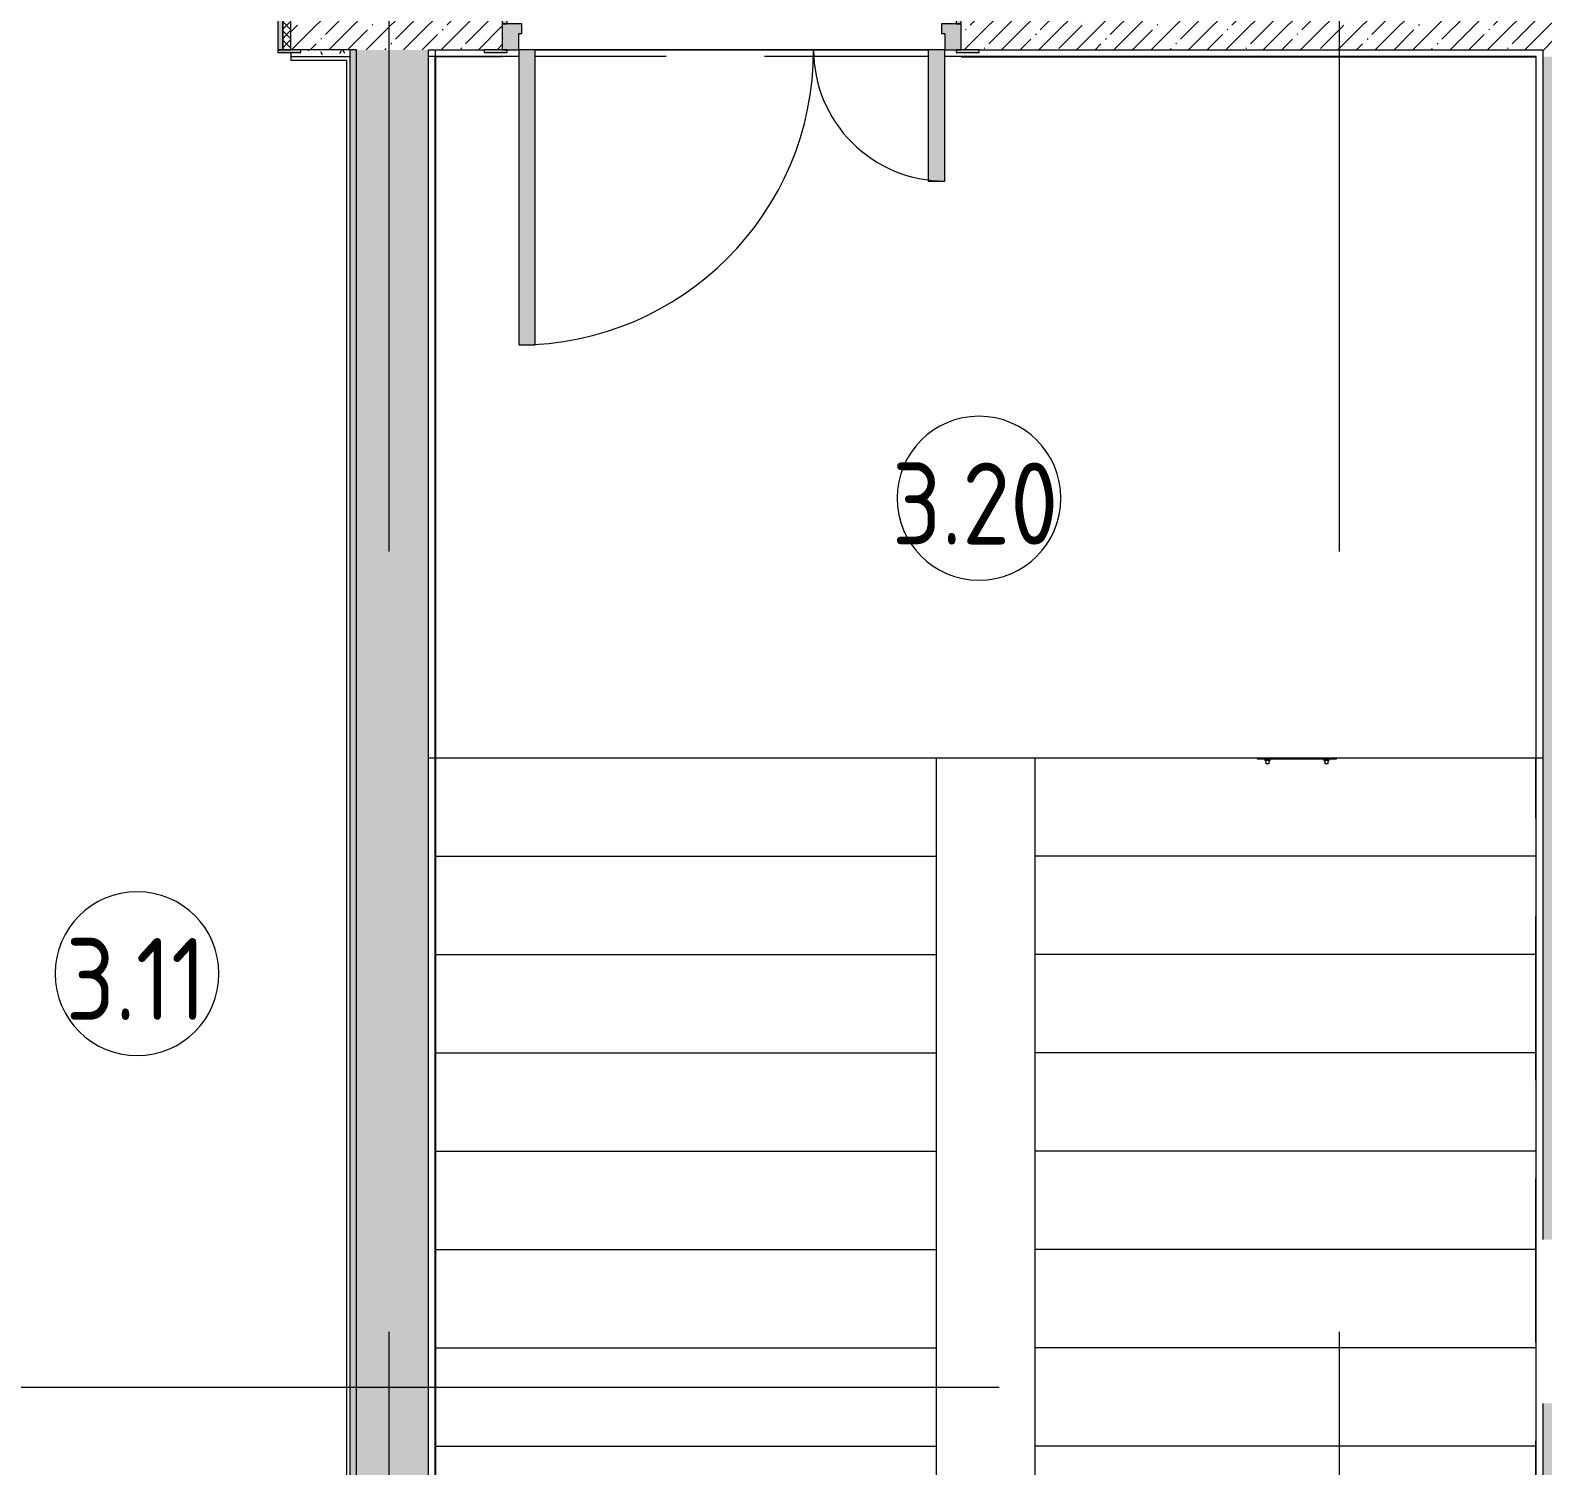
# Model space of a CAD drawing. Header units: millimetres. Extents: x -8624 to 200327, y -8553 to 29000.
# Drawn here: x 167214 to 171830, y 3360 to 7740 of the extents above; entities that cross this region are included whole.
import ezdxf

# ---------------------------------------------------------------- set-up
doc = ezdxf.new("R2010")
doc.units = ezdxf.units.MM
doc.linetypes.add('200_ШТРИХ__ш1_п0_6_', pattern=[800, 500, -300])
doc.linetypes.add('Осевая', pattern=[15875, 3175, -2381.25, 7937.5, -2381.25])
for name, color, linetype, lineweight in [('A-AREA-IDEN', 7, 'Continuous', 9), ('A-DETL-MBND-1', 7, '200_ШТРИХ__ш1_п0_6_', 9), ('A-WALL-4', 7, 'Continuous', 13), ('I-WALL-5', 7, 'Continuous', 9), ('S-STRS-2', 7, 'Continuous', 9), ('Оси-2', 7, 'Осевая', 9)]:
    doc.layers.add(name, color=color, linetype=linetype, lineweight=lineweight)
for name, color, linetype, lineweight, true_color in [('A-DOOR-5', 7, 'Continuous', 9, 0xaaaaaa), ('A-DOOR-6', 7, 'Continuous', 9, 0xe2e2e2), ('A-DOOR-FRAM-4', 7, 'Continuous', 9, 0xe2e2e2), ('A-DOOR-FRAM-5', 7, 'Continuous', 9, 0xaaaaaa), ('A-FLOR-3', 7, 'Continuous', 9, 0xaaaaaa), ('I-WALL-7', 9, 'Continuous', 9, 0x808080)]:
    doc.layers.add(name, color=color, linetype=linetype, lineweight=lineweight, true_color=true_color)
doc.styles.add('GOST Common', font='GOST_Common.ttf', dxfattribs={"width": 0.9, "height": 250})
pattern_1 = [(45, (96349.85, 0), (-57.02463, 57.02463), []), (45, (96406.87, 0), (-57.02463, 57.02463), [100.806, -20.161, 3.353, -16.808])]
pattern_2 = [(0, (96349.85, 0), (121.92, 30.48), [10.058, -81.382, 10.058, -81.382, -487.68]), (0, (96349.85, 0), (121.92, 30.48), [-182.88, 10.058, -172.822, 10.058, -81.382, -213.36]), (0, (96349.85, 0), (121.92, 30.48), [-457.2, 10.058, -50.902, 10.058, -142.342]), (120, (96395.57, 15.24), (-87.356454, 90.345817), [10.058, -81.382, 10.058, -81.382, -487.68]), (120, (96395.57, 15.24), (-87.356454, 90.345817), [-182.88, 10.058, -172.822, 10.058, -81.382, -213.36]), (120, (96395.57, 15.24), (-87.356454, 90.345817), [-457.2, 10.058, -50.902, 10.058, -142.342]), (240, (96410.81, 76.2), (-34.563546, -120.825817), [10.058, -81.382, 10.058, -81.382, -487.68]), (240, (96410.81, 76.2), (-34.563546, -120.825817), [-182.88, 10.058, -172.822, 10.058, -81.382, -213.36]), (240, (96410.81, 76.2), (-34.563546, -120.825817), [-457.2, 10.058, -50.902, 10.058, -142.342])]

# ---------------------------------------------------------------- blocks, each defined once
blk = doc.blocks.new('110_Дверь_СКБ_1Ст_Внутренняя1 - Д-7_л__950x2100h_Туалет-21784696-План зашивки приборов отопления в осях 3 этажа 12-23')
at = {"layer": 'A-DOOR-5'}
h = blk.add_hatch(dxfattribs=at)
h.set_pattern_fill('FP_45', color=256, style=0, pattern_type=2)
h.set_pattern_definition([(135, (1826.41, 174.685), (-14.14214, -14.14214), []), (225, (1826.41, 174.685), (14.14214, -14.14214), [])])
h.paths.add_polyline_path([(487.5, -110), (487.5, 110), (462.5, 110), (462.5, -110)])
at = {"layer": 'A-DOOR-6'}
h = blk.add_hatch(color=256, dxfattribs=at)
h.paths.add_polyline_path([(427.5, 30), (462.5, 30), (462.5, 110), (437.5, 110), (437.5, 70), (427.5, 70)])
h.paths.add_polyline_path([(-402.5, 30), (-402.5, 70), (-412.5, 70), (-412.5, 110), (-437.5, 110), (-437.5, 30)])
at = {"layer": 'A-DOOR-FRAM-4'}
for points in [[(397.5, 110), (437.5, 110), (437.5, 960), (397.5, 960), (397.5, 577.8)], [(-422.5, 110), (-422.5, 118), (-492.5, 118), (-492.5, 110)], [(-422.5, 109), (-422.5, 110), (-437.5, 109)], [(517.5, 110), (517.5, 118), (447.5, 118), (447.5, 110)], [(462.5, 109), (462.5, 110), (447.5, 109)], [(-422.5, -110), (-422.5, 30), (-437.5, 30), (-437.5, -110)], [(462.5, -110), (462.5, 30), (447.5, 30), (447.5, -110)], [(-422.5, -118), (-422.5, -110), (-492.5, -110), (-492.5, -118)], [(517.5, -118), (517.5, -110), (447.5, -110), (447.5, -118)]]:
    blk.add_hatch(color=256, dxfattribs=at).paths.add_polyline_path(points)
at = {"layer": 'A-DOOR-FRAM-5'}
h = blk.add_hatch(dxfattribs=at)
h.set_pattern_fill('FP_46', color=256, style=0, pattern_type=2)
h.set_pattern_definition([(45, (-296.384, 174.685), (-14.1421, 14.1421), []), (135, (-296.384, 174.685), (-14.1421, -14.1421), [])])
h.paths.add_polyline_path([(-437.5, -110), (-437.5, 110), (-462.5, 110), (-462.5, -110)])
at = {"layer": 'A-DOOR-5'}
for p, q in [((437.5, 960), (397.5, 960)), ((397.5, 960), (397.5, 110)), ((437.5, 110), (437.5, 960)), ((397.5, 110), (437.5, 110))]:
    blk.add_line(p, q, dxfattribs=at)
blk.add_arc((437.5, 110), 850, 90, 180, dxfattribs=at)
at = {"layer": 'A-DOOR-FRAM-5'}
for p, q in [((-422.5, 118), (-492.5, 118)), ((-492.5, 118), (-492.5, 110)), ((-492.5, 110), (-422.5, 110)), ((-437.5, 110), (-462.5, 110)), ((-462.5, 110), (-462.5, -110)), ((-412.5, 110), (-437.5, 110)), ((-437.5, 110), (-437.5, 30)), ((-437.5, -110), (-437.5, 110)), ((-422.5, 110), (-437.5, 110)), ((-437.5, 110), (-437.5, 109)), ((-437.5, 109), (-422.5, 109)), ((-422.5, 110), (-422.5, 118)), ((-422.5, 109), (-422.5, 110)), ((-412.5, 70), (-412.5, 110)), ((437.5, 110), (437.5, 70)), ((462.5, 110), (437.5, 110)), ((517.5, 118), (447.5, 118)), ((447.5, 118), (447.5, 110)), ((462.5, 110), (447.5, 110)), ((447.5, 110), (447.5, 109)), ((447.5, 110), (517.5, 110)), ((447.5, 109), (462.5, 109)), ((462.5, 30), (462.5, 110)), ((487.5, 110), (462.5, 110)), ((462.5, 110), (462.5, -110)), ((462.5, 109), (462.5, 110)), ((487.5, -110), (487.5, 110)), ((517.5, 110), (517.5, 118)), ((-402.5, 70), (-412.5, 70)), ((-402.5, 30), (-402.5, 70)), ((437.5, 70), (427.5, 70)), ((427.5, 70), (427.5, 30)), ((-437.5, 30), (-402.5, 30)), ((-422.5, 30), (-437.5, 30)), ((-437.5, 30), (-437.5, -110)), ((-422.5, -110), (-422.5, 30)), ((427.5, 30), (462.5, 30)), ((462.5, 30), (447.5, 30)), ((447.5, 30), (447.5, -110)), ((462.5, -110), (462.5, 30)), ((-422.5, -110), (-492.5, -110)), ((-492.5, -110), (-492.5, -118)), ((-492.5, -118), (-422.5, -118)), ((-462.5, -110), (-437.5, -110)), ((-437.5, -110), (-422.5, -110)), ((-422.5, -118), (-422.5, -110)), ((447.5, -110), (462.5, -110)), ((517.5, -110), (447.5, -110)), ((447.5, -110), (447.5, -118)), ((447.5, -118), (517.5, -118)), ((462.5, -110), (487.5, -110)), ((517.5, -118), (517.5, -110))]:
    blk.add_line(p, q, dxfattribs=at)
blk = doc.blocks.new('110_Дверь_СКБ_2Ст - Д-1 Лестничная клетка EIS60-24319353-План зашивки приборов отопления в осях 3 этажа 12-23')
at = {"layer": 'A-DOOR-6'}
for points in [[(612.5, 1010), (612.5, 110), (662.5, 110), (662.5, 1010)], [(-587.5, 510), (-637.5, 510), (-637.5, 110), (-587.5, 110), (-587.5, 286.2)], [(712.5, 30), (697.5, 30), (697.5, -110), (712.5, -110)]]:
    blk.add_hatch(color=256, dxfattribs=at).paths.add_polyline_path(points)
h = blk.add_hatch(color=256, dxfattribs=at)
h.paths.add_polyline_path([(-687.5, 110), (-687.5, 30), (-627.5, 30), (-627.5, 60), (-637.5, 60), (-637.5, 110)])
h.paths.add_polyline_path([(662.5, 110), (662.5, 60), (652.5, 60), (652.5, 30), (712.5, 30), (712.5, 110)])
at = {"layer": 'A-DOOR-FRAM-4'}
for points in [[(-742.5, 118), (-742.5, 110), (-672.5, 110), (-672.5, 118)], [(697.5, 118), (697.5, 110), (767.5, 110), (767.5, 118)], [(-672.5, 30), (-687.5, 30), (-687.5, -110), (-672.5, -110)], [(-672.5, -110), (-742.5, -110), (-742.5, -118), (-672.5, -118)], [(697.5, -110), (697.5, -118), (767.5, -118), (767.5, -110)]]:
    blk.add_hatch(color=256, dxfattribs=at).paths.add_polyline_path(points)
at = {"layer": 'A-DOOR-5'}
for p, q in [((662.5, 1010), (612.5, 1010)), ((612.5, 1010), (612.5, 110)), ((662.5, 110), (662.5, 1010)), ((-637.5, 510), (-637.5, 110)), ((-587.5, 510), (-637.5, 510)), ((-587.5, 110), (-587.5, 510)), ((-637.5, 110), (-587.5, 110)), ((612.5, 110), (662.5, 110))]:
    blk.add_line(p, q, dxfattribs=at)
for centre, radius, start, end in [((662.5, 110), 900, 90, 180), ((-637.5, 110), 400, 360, 90)]:
    blk.add_arc(centre, radius, start, end, dxfattribs=at)
at = {"layer": 'A-DOOR-FRAM-5'}
for p, q in [((-672.5, 118), (-742.5, 118)), ((-742.5, 118), (-742.5, 110)), ((-742.5, 110), (-672.5, 110)), ((-637.5, 110), (-687.5, 110)), ((-687.5, 110), (-687.5, 30)), ((-672.5, 110), (-672.5, 118)), ((-637.5, 60), (-637.5, 110)), ((662.5, 110), (662.5, 60)), ((712.5, 110), (662.5, 110)), ((767.5, 118), (697.5, 118)), ((697.5, 118), (697.5, 110)), ((697.5, 110), (767.5, 110)), ((712.5, 30), (712.5, 110)), ((767.5, 110), (767.5, 118)), ((-627.5, 60), (-637.5, 60)), ((-627.5, 30), (-627.5, 60)), ((662.5, 60), (652.5, 60)), ((652.5, 60), (652.5, 30)), ((-687.5, 30), (-627.5, 30)), ((-672.5, 30), (-687.5, 30)), ((-687.5, 30), (-687.5, -110)), ((-672.5, -110), (-672.5, 30)), ((652.5, 30), (712.5, 30)), ((712.5, 30), (697.5, 30)), ((697.5, 30), (697.5, -110)), ((712.5, -110), (712.5, 30)), ((-672.5, -110), (-742.5, -110)), ((-742.5, -110), (-742.5, -118)), ((-742.5, -118), (-672.5, -118)), ((-687.5, -110), (-672.5, -110)), ((-672.5, -118), (-672.5, -110)), ((697.5, -110), (712.5, -110)), ((767.5, -110), (697.5, -110)), ((697.5, -110), (697.5, -118)), ((697.5, -118), (767.5, -118)), ((767.5, -118), (767.5, -110))]:
    blk.add_line(p, q, dxfattribs=at)
blk = doc.blocks.new('Анкер клиновой - Анкер клиновой МКТ В 10-10-16_85-22193208-План зашивки приборов отопления в осях 3 этажа 12-23')
at = {"layer": 'A-DETL-MBND-1'}
for p, q in [((74812, 5515.8), (74812, 5511.8)), ((74812, 5511.8), (74814.3, 5511.8)), ((74828, 5511.8), (74812, 5511.8)), ((74815, 5511.8), (74815, 5501.8)), ((74825, 5501.8), (74815, 5501.8)), ((74825, 5501.8), (74825, 5511.8)), ((74825.7, 5511.8), (74828, 5511.8)), ((74828, 5511.8), (74828, 5515.8))]:
    blk.add_line(p, q, dxfattribs=at)
blk = doc.blocks.new('ОМ_Нижняя опорная пятка1 - ОМ_Нижняя опорная пятка-21111576-План зашивки приборов отопления в осях 3 этажа 12-23')
at = {"layer": 'A-DETL-MBND-1'}
for p, q in [((-96, -4.2), (-96, 0)), ((-84, -4.2), (-84, 0)), ((84, -4.2), (84, 0)), ((96, -4.2), (96, 0))]:
    blk.add_line(p, q, dxfattribs=at)
blk = doc.blocks.new('ОМ_Уголок_ГОСТ 8510-86 - ОМ_Уголок_ГОСТ 8510-86-21111720-План зашивки приборов отопления в осях 3 этажа 12-23')
at = {"layer": 'A-DETL-MBND-1'}
for p, q in [((0, 4.2), (0, 0)), ((0, 0), (240, 0)), ((240, 0), (240, 4.2))]:
    blk.add_line(p, q, dxfattribs=at)
blk = doc.blocks.new('Марка_Помещения - Номер-25198446-План зашивки приборов отопления в осях 3 этажа 12-23')
at = {"layer": 'A-AREA-IDEN'}
for start, end in [(360, 180), (180, 360)]:
    blk.add_arc((0, 0), 2.5, start, end, dxfattribs=at)

msp = doc.modelspace()

# ---------------------------------------------------------------- hatches: boundary and pattern name
at = {"layer": 'I-WALL-5'}
h = msp.add_hatch(dxfattribs=at)
h.set_pattern_fill('FP_135', color=256, style=0, pattern_type=2)
h.set_pattern_definition(pattern_1)
h.paths.add_polyline_path([(171829.8, 7659), (172049.8, 7659), (172049.8, 9179), (171829.8, 9179), (171829.8, 7680)])
h.paths.add_polyline_path([(172049.8, 10619), (172049.8, 10900), (171829.8, 10900), (171829.8, 10619)])
h = msp.add_hatch(dxfattribs=at)
h.set_pattern_fill('FP_135', color=256, style=0, pattern_type=2)
h.set_pattern_definition(pattern_1)
h.paths.add_polyline_path([(167059.8, 7680), (167059.8, 7900), (165709.8, 7900), (165709.8, 7680), (167029.8, 7680)])
h.paths.add_polyline_path([(168009.8, 7680), (168209.8, 7680), (168209.8, 7900), (168009.8, 7900)])
h.paths.add_polyline_path([(164579.8, 7680), (164609.8, 7680), (164609.8, 7900), (163209.8, 7900), (163209.8, 7680), (164446, 7680)])
h = msp.add_hatch(dxfattribs=at)
h.set_pattern_fill('FP_135', color=256, style=0, pattern_type=2)
h.set_pattern_definition(pattern_1)
h.paths.add_polyline_path([(171829.8, 7680), (171829.8, 7900), (170054.8, 7900), (170054.8, 7680), (171716.3, 7680)])
h.paths.add_polyline_path([(168599.8, 7680), (168654.8, 7680), (168654.8, 7900), (168209.8, 7900), (168209.8, 7680), (168444.7, 7680)])
h = msp.add_hatch(dxfattribs=at)
h.set_pattern_fill('FP_135', color=256, style=0, pattern_type=2)
h.set_pattern_definition(pattern_1)
h.paths.add_polyline_path([(168429.8, 120), (168429.8, 7680), (168209.8, 7680), (168209.8, 120)])
h = msp.add_hatch(dxfattribs=at)
h.set_pattern_fill('FP_135', color=256, style=0, pattern_type=2)
h.set_pattern_definition(pattern_1)
h.paths.add_polyline_path([(171829.8, 120), (172049.8, 120), (172049.8, 350), (171829.8, 350)])
h.paths.add_polyline_path([(172049.8, 1150), (172049.8, 3550), (171829.8, 3550), (171829.8, 1150)])
h.paths.add_polyline_path([(172012, 4050), (172049.8, 4050), (172049.8, 7659), (171829.8, 7659), (171829.8, 4050)])
at = {"layer": 'I-WALL-7'}
h = msp.add_hatch(dxfattribs=at)
h.set_pattern_fill('FP_183', color=256, style=0, pattern_type=2)
h.set_pattern_definition(pattern_2)
h.paths.add_polyline_path([(168189.8, 7660), (168189.8, 7680), (168039.8, 7680), (168039.8, 7672), (168009.8, 7672), (168009.8, 7660), (168081.2, 7660)])
h.paths.add_polyline_path([(166990.6, 7660), (167059.8, 7660), (167059.8, 7672), (167029.8, 7672), (167029.8, 7680), (166789.8, 7680), (166789.8, 7660)])
h = msp.add_hatch(dxfattribs=at)
h.set_pattern_fill('FP_183', color=256, style=0, pattern_type=2)
h.set_pattern_definition(pattern_2)
h.paths.add_polyline_path([(168189.8, 140), (168209.8, 140), (168209.8, 7680), (168189.8, 7680), (168189.8, 151)])

# ---------------------------------------------------------------- linework, layer by layer
at = {"layer": 'A-DETL-MBND-1'}
for p, q in [((168449.8, 7680), (168449.8, 535)), ((168754.8, 7680), (169954.8, 7680)), ((168704.8, 7660), (168429.8, 7660)), ((169954.8, 7660), (168754.8, 7660)), ((171809.8, 7660), (170004.8, 7660)), ((171809.8, 535), (171809.8, 7660)), ((171808.8, 536), (171808.8, 5520))]:
    msp.add_line(p, q, dxfattribs=at)
at = {"layer": 'A-FLOR-3'}
msp.add_line((168754.8, 7680), (169954.8, 7680), dxfattribs=at)
at = {"layer": 'A-WALL-4'}
for p, q in [((168209.8, 7680), (168039.8, 7680)), ((168209.8, 120), (168209.8, 7680)), ((168189.8, 7660), (168189.8, 140)), ((168449.8, 7659), (168450.8, 7659)), ((171809.8, 7659), (171808.8, 7659))]:
    msp.add_line(p, q, dxfattribs=at)
at = {"layer": 'I-WALL-5'}
for p, q in [((168009.8, 7672), (168009.8, 7649)), ((168189.8, 7680), (168189.8, 7660)), ((168429.8, 120), (168429.8, 7680)), ((168429.8, 7680), (168599.8, 7680)), ((169954.8, 7680), (168754.8, 7680)), ((170109.8, 7680), (171829.8, 7680)), ((171829.8, 7680), (171829.8, 4050)), ((168009.8, 7660), (168189.8, 7660)), ((168009.8, 7649), (168178.8, 7649)), ((168178.8, 7649), (168178.8, 151)), ((168654.8, 7660), (168449.8, 7660)), ((168449.8, 7660), (168449.8, 130)), ((168450.2, 1630.5), (168450.2, 7659)), ((168450.8, 140), (168450.8, 7659)), ((168654.8, 7659), (168450.8, 7659)), ((168451.2, 7659), (168451.2, 535)), ((168654.8, 7659), (168654.8, 7660)), ((171809.8, 7660), (170054.8, 7660)), ((170054.8, 7660), (170054.8, 7659)), ((170054.8, 7659), (171808.8, 7659)), ((171808.8, 7659), (171808.8, 351)), ((171809.8, 140.5), (171809.8, 7660)), ((168451.2, 5693), (168449.8, 5693)), ((171829.8, 3550), (171829.8, 1150))]:
    msp.add_line(p, q, dxfattribs=at)
at = {"layer": 'S-STRS-2'}
for p, q in [((169954.8, 7680), (168754.8, 7680)), ((168429.8, 5520), (169979.8, 5520)), ((168429.8, 5520), (169979.8, 5520)), ((169979.8, 5520), (171829.8, 5520)), ((169979.8, 5220), (169979.8, 5520)), ((170279.8, 5520), (170279.8, 5220)), ((168449.8, 5220), (169979.8, 5220)), ((168449.8, 5220), (169979.8, 5220)), ((169979.8, 4920), (169979.8, 5220)), ((170279.8, 5220), (170279.8, 4920)), ((171809.8, 5220), (170279.8, 5220)), ((171809.8, 5220), (170279.8, 5220)), ((168449.8, 4920), (169979.8, 4920)), ((168449.8, 4920), (169979.8, 4920)), ((169979.8, 4620), (169979.8, 4920)), ((170279.8, 4920), (170279.8, 4620)), ((171809.8, 4920), (170279.8, 4920)), ((171809.8, 4920), (170279.8, 4920)), ((168449.8, 4620), (169979.8, 4620)), ((168449.8, 4620), (169979.8, 4620)), ((169979.8, 4320), (169979.8, 4620)), ((170279.8, 4620), (170279.8, 4320)), ((171809.8, 4620), (170279.8, 4620)), ((171809.8, 4620), (170279.8, 4620)), ((168449.8, 4320), (169979.8, 4320)), ((168449.8, 4320), (169979.8, 4320)), ((169979.8, 4020), (169979.8, 4320)), ((170279.8, 4320), (170279.8, 4020)), ((171809.8, 4320), (170279.8, 4320)), ((171809.8, 4320), (170279.8, 4320)), ((168449.8, 4020), (169979.8, 4020)), ((168449.8, 4020), (169979.8, 4020)), ((169979.8, 3720), (169979.8, 4020)), ((170279.8, 4020), (170279.8, 3720)), ((171809.8, 4020), (170279.8, 4020)), ((171809.8, 4020), (170279.8, 4020)), ((168449.8, 3720), (169979.8, 3720)), ((168449.8, 3720), (169979.8, 3720)), ((169979.8, 3420), (169979.8, 3720)), ((170279.8, 3720), (170279.8, 3420)), ((171809.8, 3720), (170279.8, 3720)), ((171809.8, 3720), (170279.8, 3720)), ((168449.8, 3420), (169979.8, 3420)), ((168449.8, 3420), (169979.8, 3420)), ((169979.8, 3120), (169979.8, 3420)), ((170279.8, 3420), (170279.8, 3120)), ((171809.8, 3420), (170279.8, 3420)), ((171809.8, 3420), (170279.8, 3420))]:
    msp.add_line(p, q, dxfattribs=at)
at = {"layer": 'Оси-2'}
for p, q in [((171209.8, 593.7), (171209.8, 24898.1)), ((168309.8, 593.7), (168309.8, 24850)), ((135246.3, 3600), (178599.8, 3600))]:
    msp.add_line(p, q, dxfattribs=at)

# ---------------------------------------------------------------- block references
at = {"layer": 'A-AREA-IDEN', "xscale": 99.99999999999993, "yscale": 99.99999999999993, "zscale": 99.99999999999993}
for p in [(170109.5, 6312.2), (167540.2, 4861.5)]:
    msp.add_blockref('Марка_Помещения - Номер-25198446-План зашивки приборов отопления в осях 3 этажа 12-23', p, dxfattribs=at)
at = {"layer": 'A-DETL-MBND-1', "extrusion": (0, 0, -1)}
msp.add_blockref('ОМ_Уголок_ГОСТ 8510-86 - ОМ_Уголок_ГОСТ 8510-86-21111720-План зашивки приборов отопления в осях 3 этажа 12-23', (-171199.8, 5515.8), dxfattribs=at)
at = {"layer": 'A-DETL-MBND-1'}
for p in [(96169.8, 0), (96349.8, 0)]:
    msp.add_blockref('Анкер клиновой - Анкер клиновой МКТ В 10-10-16_85-22193208-План зашивки приборов отопления в осях 3 этажа 12-23', p, dxfattribs=at)
at = {"layer": 'A-DETL-MBND-1', "rotation": 180}
msp.add_blockref('ОМ_Нижняя опорная пятка1 - ОМ_Нижняя опорная пятка-21111576-План зашивки приборов отопления в осях 3 этажа 12-23', (171079.8, 5515.8), dxfattribs=at)
at = {"layer": 'A-DOOR-5'}
msp.add_blockref('110_Дверь_СКБ_1Ст_Внутренняя1 - Д-7_л__950x2100h_Туалет-21784696-План зашивки приборов отопления в осях 3 этажа 12-23', (167522.3, 7790), dxfattribs=at)
at = {"layer": 'A-DOOR-5', "rotation": 180}
msp.add_blockref('110_Дверь_СКБ_2Ст - Д-1 Лестничная клетка EIS60-24319353-План зашивки приборов отопления в осях 3 этажа 12-23', (169367.3, 7790), dxfattribs=at)

# ---------------------------------------------------------------- texts
at = {"layer": 'A-AREA-IDEN', "char_height": 250, "attachment_point": 1, "style": 'GOST Common'}
for s, insert, width in [('3.20', (169843.8, 6420.8), 663.797), ('3.11', (167322.2, 4970.1), 548.354)]:
    msp.add_mtext(s, dxfattribs=dict(at, insert=insert, width=width))

doc.saveas('drawing.dxf')
